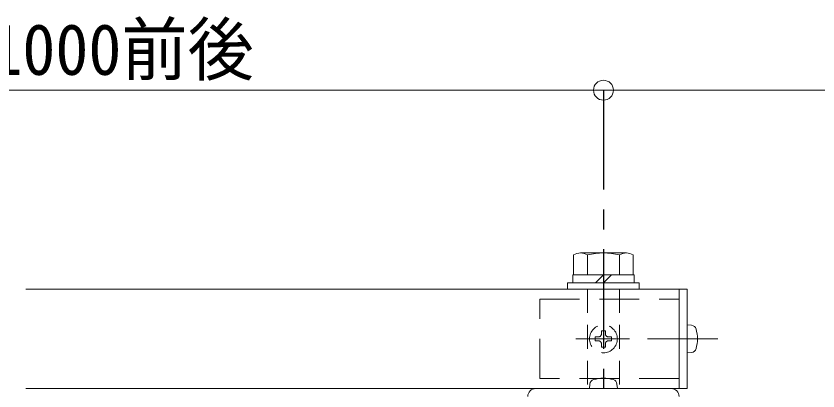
# Model space of a CAD drawing. Units: millimetres at full size, sheet at 1:5; details may follow other scales. Extents: x -1050 to 1050, y -742 to 742.
# Drawn here: x 100.5 to 301.9, y -224.9 to -130.7 of the extents above; entities that cross this region are included whole.
import ezdxf
from ezdxf.enums import TextEntityAlignment as Align

# ---------------------------------------------------------------- set-up
doc = ezdxf.new("R2010")
doc.units = ezdxf.units.MM
doc.header["$LTSCALE"] = 5
for name, pattern in [('CHAIN1', [8, 5, -1, 1, -1]), ('DASHED1', [1.8, 1.2, -0.6]), ('DASHED2', [3, 2, -1])]:
    doc.linetypes.add(name, pattern=pattern)
doc.layers.add('0-0_通り芯', color=7, linetype='CHAIN1')
for name, color, linetype, lineweight in [('0-3_寸法', 54, 'Continuous', 20), ('0-4_手摺部材', 92, 'Continuous', 20), ('0-A_支柱', 6, 'Continuous', 20)]:
    doc.layers.add(name, color=color, linetype=linetype, lineweight=lineweight)
doc.styles.add('ＭＳ ゴシック', font='')
doc.styles.get('ＭＳ ゴシック').set_extended_font_data('MS Gothic')

# ---------------------------------------------------------------- blocks, each defined once
blk = doc.blocks.new('dimension_origin')
at = {"color": 0, "linetype": 'Continuous', "lineweight": -2}
blk.add_circle((0, 0), 1.25, dxfattribs=at)

msp = doc.modelspace()

# ---------------------------------------------------------------- linework, layer by layer
at = {"layer": '0-0_通り芯'}
msp.add_line((248.02, -149.293), (248.02, -351.793), dxfattribs=at)
at = {"layer": '0-3_寸法'}
for p in [(-1.98, -149.293), (548.02, -149.293)]:
    msp.add_line(p, (248.02, -149.293), dxfattribs=at)
at = {"layer": '0-4_手摺部材'}
for p, q in [((240.52, -190.701), (240.52, -195.693)), ((242.27, -190.193), (253.77, -190.193)), ((244.02, -190.701), (244.02, -195.693)), ((252.02, -190.701), (252.02, -195.693)), ((255.52, -190.701), (255.52, -195.693)), ((248.02, -195.693), (246.02, -197.693)), ((248.02, -197.693), (250.02, -195.693)), ((255.72, -195.693), (255.72, -197.693)), ((103.02, -199.293), (267.02, -199.293)), ((239.02, -197.693), (257.02, -197.693)), ((239.02, -197.693), (239.02, -199.293)), ((239.02, -199.293), (257.02, -199.293)), ((257.02, -197.693), (257.02, -199.293)), ((270.139, -208.391), (269.02, -208.293)), ((269.02, -208.293), (269.02, -215.293)), ((270.139, -215.195), (269.02, -215.293)), ((267.02, -224.293), (103.02, -224.293)), ((223.048, -224.293), (182.654, -224.293)), ((244.52, -224.293), (251.52, -224.293))]:
    msp.add_line(p, q, dxfattribs=at)
at = {"layer": '0-4_手摺部材', "linetype": 'DASHED1'}
for p, q in [((244.02, -199.293), (244.02, -224.293)), ((252.02, -199.293), (252.02, -224.293)), ((245.97, -211.293), (245.97, -212.293)), ((245.97, -211.293), (246.77, -211.293)), ((248.52, -209.743), (248.52, -210.543)), ((250.07, -211.293), (249.27, -211.293)), ((250.07, -211.293), (250.07, -212.293)), ((245.97, -212.293), (246.77, -212.293)), ((247.52, -213.843), (247.52, -213.043)), ((248.52, -213.843), (248.52, -213.043)), ((250.07, -212.293), (249.27, -212.293)), ((248.52, -213.843), (247.52, -213.843))]:
    msp.add_line(p, q, dxfattribs=at)
at = {"layer": '0-4_手摺部材', "linetype": 'CHAIN1'}
for p, q in [((254.583, -211.793), (241.116, -211.793)), ((276.713, -211.793), (259.114, -211.793))]:
    msp.add_line(p, q, dxfattribs=at)
at = {"layer": '0-4_手摺部材'}
msp.add_lwpolyline([(255.72, -195.693), (240.32, -195.693), (240.32, -197.693)], dxfattribs=at)
msp.add_lwpolyline([(267.02, -199.293), (267.02, -224.293), (269.02, -224.293), (269.02, -199.293)], close=True, dxfattribs=at)
at = {"layer": '0-4_手摺部材', "linetype": 'DASHED2'}
msp.add_lwpolyline([(267.02, -201.793), (267.02, -221.793), (232.02, -221.793), (232.02, -201.793)], close=True, dxfattribs=at)
at = {"layer": '0-4_手摺部材', "linetype": 'DASHED1'}
msp.add_lwpolyline([(248.52, -209.743), (247.52, -209.743), (247.52, -210.543)], dxfattribs=at)
msp.add_circle((248.02, -211.793), 3.5, dxfattribs=at)
at = {"layer": '0-4_手摺部材'}
for centre, radius, start, end in [((242.27, -193.461), 3.268, 57.62146, 122.37855), ((248.02, -206.193), 16, 75.52248, 104.47751), ((253.77, -193.461), 3.268, 57.62144, 122.37856), ((270.026, -209.686), 1.3, 15.88085, 85), ((262.62, -211.793), 9, 344.11915, 15.88085), ((270.026, -213.9), 1.3, 275, 344.11915)]:
    msp.add_arc(centre, radius, start, end, dxfattribs=at)
at = {"layer": '0-4_手摺部材', "linetype": 'DASHED1'}
for centre, start, end in [((246.77, -210.543), 270, 360), ((249.27, -210.543), 180, 270), ((246.77, -213.043), 0, 90), ((249.27, -213.043), 90, 180)]:
    msp.add_arc(centre, 0.75, start, end, dxfattribs=at)
at = {"layer": '0-A_支柱'}
for p, q in [((244.618, -223.174), (244.52, -224.293)), ((251.422, -223.174), (251.52, -224.293)), ((265.02, -224.293), (231.02, -224.293))]:
    msp.add_line(p, q, dxfattribs=at)
for centre, radius, start, end in [((245.913, -223.287), 1.3, 105.88085, 175), ((248.02, -230.693), 9, 74.11915, 105.88085), ((250.127, -223.287), 1.3, 5, 74.11915), ((231.02, -226.293), 2, 90, 180), ((265.02, -226.293), 2, 0, 90)]:
    msp.add_arc(centre, radius, start, end, dxfattribs=at)

# ---------------------------------------------------------------- block references
at = {"layer": '0-3_寸法', "xscale": 2, "yscale": 2, "rotation": 180}
msp.add_blockref('dimension_origin', (248.02, -149.293), dxfattribs=at)
at = {"layer": '0-3_寸法', "xscale": 2, "yscale": 2}
msp.add_blockref('dimension_origin', (248.02, -149.293), dxfattribs=at)

# ---------------------------------------------------------------- texts
at = {"layer": '0-3_寸法', "style": 'ＭＳ ゴシック', "width": 0.95}
msp.add_text('@1000前後', height=12.83, dxfattribs=at).set_placement((85.52, -149.293), align=Align.BOTTOM_LEFT)

doc.saveas('drawing.dxf')
